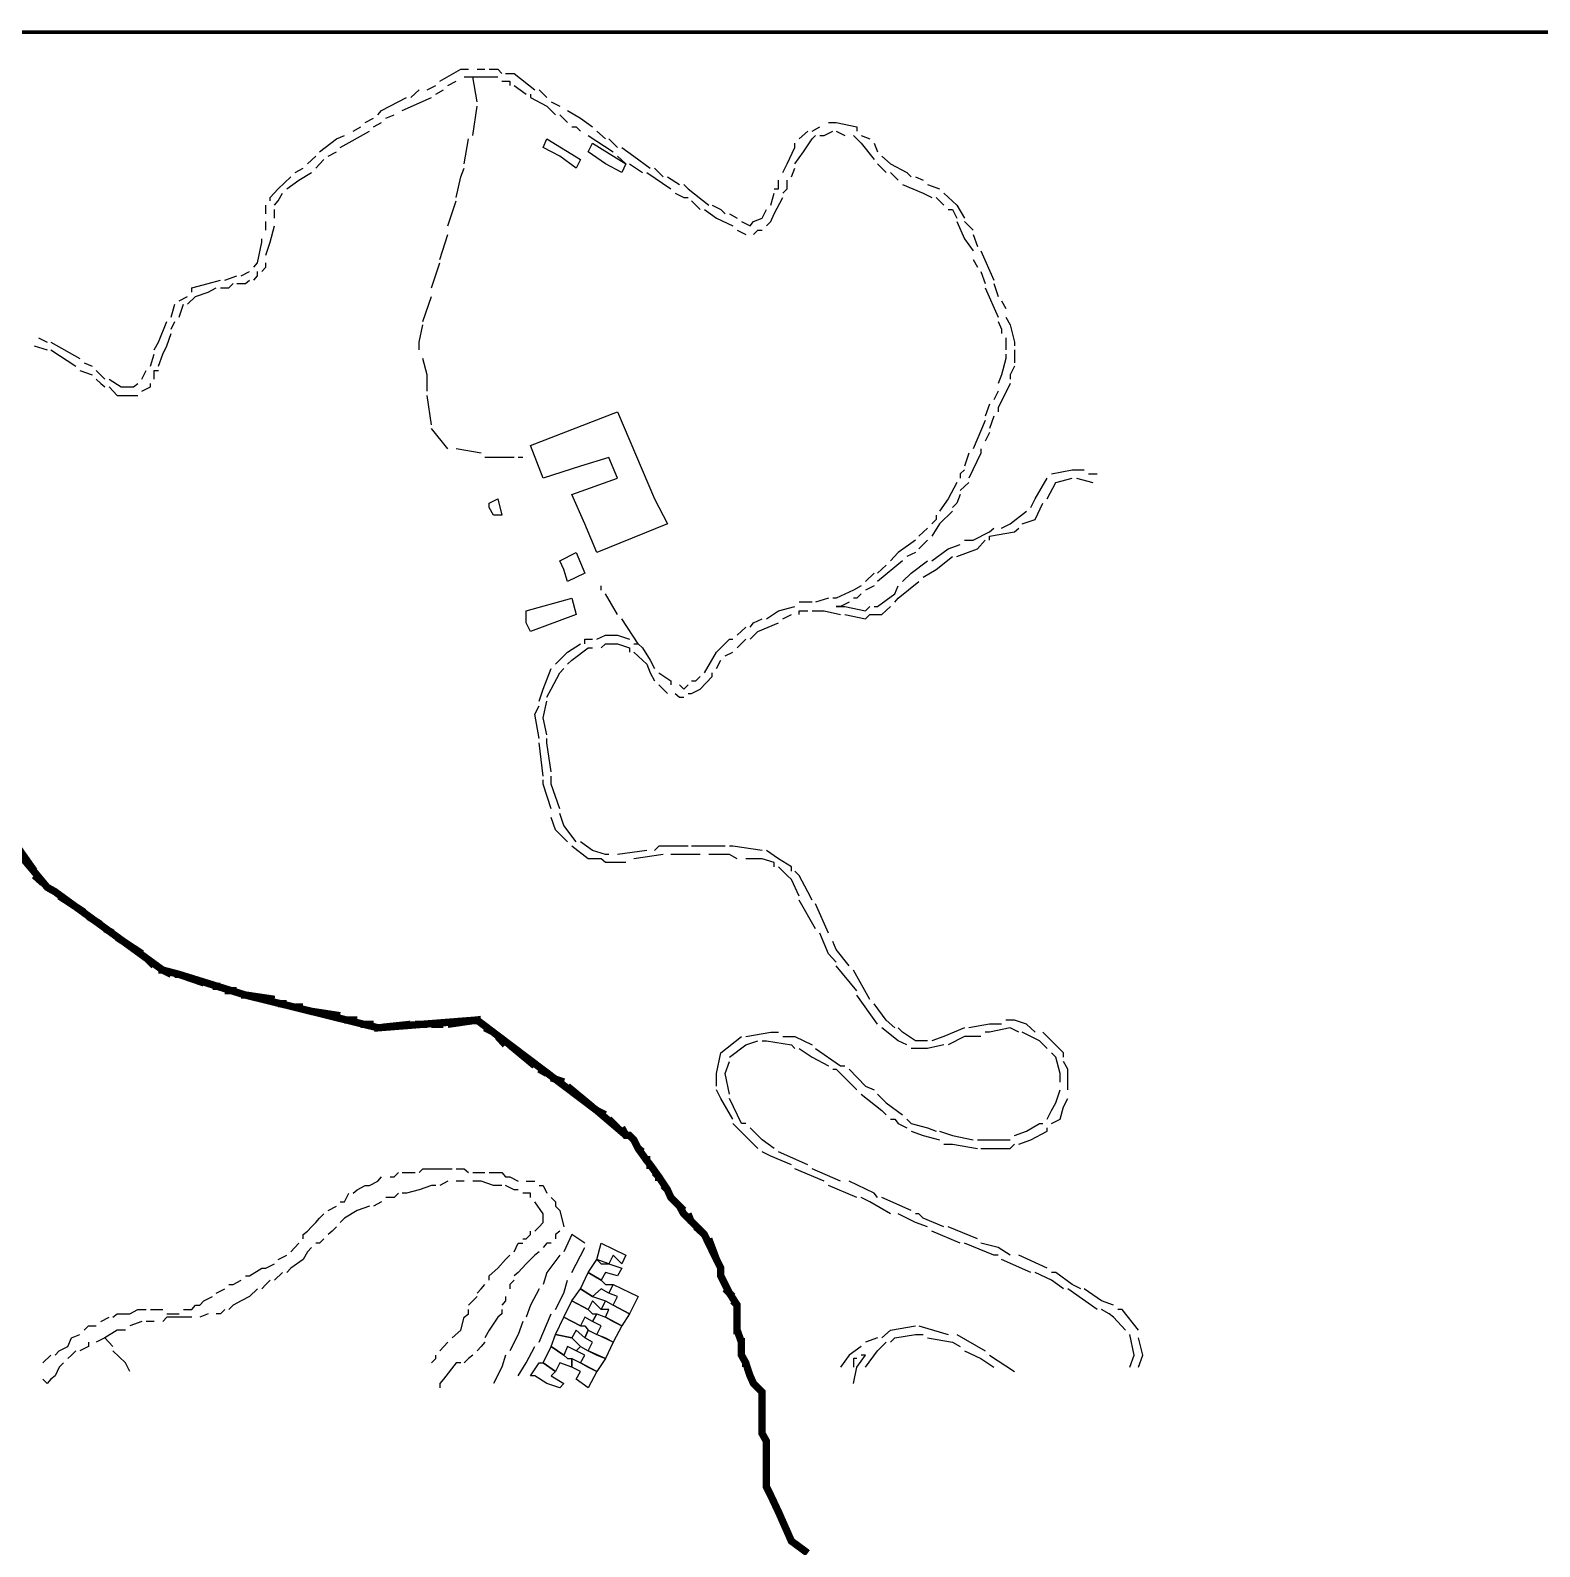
# Model space of a CAD drawing. Header units: millimetres. Extents: x -3588 to 75209, y -3737 to 38254.
# Drawn here: x 11979.8 to 12474.5, y 35250.9 to 35747.9 of the extents above; entities that cross this region are included whole.
import ezdxf

# ---------------------------------------------------------------- set-up
doc = ezdxf.new("R2010")
doc.units = ezdxf.units.MM
doc.layers.add('P', color=253, linetype='Continuous')

msp = doc.modelspace()

# ---------------------------------------------------------------- linework, layer by layer
at = {"layer": 'P'}
for points, const_width in [([(11399.857, 35747.297), (26600.487, 35747.297)], 1.2), ([(11959.346, 35498.039), (11985.32, 35466.992), (11987.865, 35465.567), (12023.153, 35439.881), (12028.514, 35438.473), (12050.247, 35431.704), (12093.714, 35420.965), (12126.185, 35423.51), (12165.426, 35393.871), (12175.012, 35385.693), (12176.149, 35385.693), (12177.557, 35384.269), (12178.965, 35381.452), (12181.798, 35377.499), (12182.918, 35376.091), (12185.751, 35372.138), (12188.568, 35367.897), (12189.704, 35365.368), (12192.52, 35362.536), (12193.929, 35359.991), (12200.698, 35353.221), (12204.651, 35345.043), (12206.076, 35342.211), (12206.076, 35339.666), (12207.484, 35336.85), (12208.892, 35334.033), (12211.437, 35330.08), (12211.437, 35327.247), (12211.437, 35321.886), (12212.845, 35317.933), (12212.845, 35313.708), (12214.253, 35311.164), (12215.662, 35306.923), (12216.798, 35304.394), (12219.615, 35301.561), (12219.615, 35299.017), (12219.615, 35297.608), (12219.615, 35293.383), (12219.615, 35290.839), (12219.615, 35288.006), (12221.023, 35285.478), (12221.023, 35282.645), (12221.023, 35278.692), (12221.023, 35277.284), (12221.023, 35273.059), (12221.023, 35270.514), (12222.447, 35267.682), (12224.976, 35262.32), (12229.217, 35252.734), (12234.578, 35248.781)], 2.417), ([(11959.346, 35498.039), (11985.32, 35466.992), (11987.865, 35465.567), (12023.153, 35439.881), (12028.514, 35438.473), (12050.247, 35431.704), (12093.714, 35420.965), (12126.185, 35423.51), (12165.426, 35393.871), (12175.012, 35385.693), (12176.149, 35385.693), (12177.557, 35384.269), (12178.965, 35381.452), (12181.798, 35377.499), (12182.918, 35376.091), (12185.751, 35372.138), (12188.568, 35367.897), (12189.704, 35365.368), (12192.52, 35362.536), (12193.929, 35359.991), (12200.698, 35353.221), (12204.651, 35345.043), (12206.076, 35342.211), (12206.076, 35339.666), (12207.484, 35336.85), (12208.892, 35334.033), (12211.437, 35330.08), (12211.437, 35327.247), (12211.437, 35321.886), (12212.845, 35317.933), (12212.845, 35313.708), (12214.253, 35311.164), (12215.662, 35306.923), (12216.798, 35304.394), (12219.615, 35301.561), (12219.615, 35299.017), (12219.615, 35297.608), (12219.615, 35293.383), (12219.615, 35290.839), (12219.615, 35288.006), (12221.023, 35285.478), (12221.023, 35282.645), (12221.023, 35278.692), (12221.023, 35277.284), (12221.023, 35273.059), (12221.023, 35270.514), (12222.447, 35267.682), (12224.976, 35262.32), (12229.217, 35252.734), (12234.578, 35248.781)], 1.2), ([(11974.31, 35481.939), (11981.079, 35472.353)], 2.417), ([(11981.079, 35470.929), (11983.912, 35468.4)], 2.417), ([(11985.32, 35466.992), (11987.865, 35465.567)], 2.417), ([(11989.273, 35464.159), (11997.451, 35458.798)], 2.417), ([(11998.876, 35457.39), (12002.828, 35454.845)], 2.417), ([(12004.237, 35453.437), (12006.781, 35452.028)], 2.417), ([(12008.19, 35450.604), (12016.368, 35445.243)], 2.417), ([(12017.776, 35443.834), (12020.32, 35441.29)], 2.417), ([(12021.729, 35439.881), (12023.153, 35439.881), (12025.97, 35438.473)], 2.417), ([(12027.106, 35438.473), (12028.514, 35438.473), (12036.692, 35435.656)], 2.417), ([(12039.525, 35434.52), (12042.054, 35434.52)], 2.417), ([(12043.478, 35433.112), (12047.431, 35433.112)], 2.417), ([(12048.839, 35431.704), (12050.247, 35431.704), (12059.85, 35430.279)], 2.417), ([(12060.97, 35428.871), (12063.803, 35428.871)], 2.417), ([(12066.619, 35427.751), (12069.164, 35427.751)], 2.417), ([(12071.98, 35426.342), (12081.295, 35424.918)], 2.417), ([(12082.703, 35423.51), (12086.944, 35423.51)], 2.417), ([(12088.08, 35422.101), (12092.305, 35422.101)], 2.417), ([(12093.714, 35422.101), (12093.714, 35420.965), (12104.452, 35422.101)], 2.417), ([(12105.86, 35422.101), (12109.813, 35422.101)], 2.417), ([(12111.222, 35422.101), (12115.175, 35422.101)], 2.417), ([(12116.583, 35422.101), (12126.185, 35423.51), (12126.185, 35422.101)], 2.417), ([(12128.73, 35420.965), (12131.546, 35419.557)], 2.417), ([(12132.955, 35418.148), (12135.499, 35415.332)], 2.417), ([(12136.908, 35415.332), (12145.101, 35408.546)], 2.417), ([(12146.51, 35407.426), (12149.054, 35406.018)], 2.417), ([(12150.463, 35404.593), (12154.688, 35403.185)], 2.417), ([(12155.824, 35401.777), (12164.002, 35395.007)], 2.417), ([(12165.426, 35393.871), (12168.243, 35392.462)], 2.417), ([(12169.379, 35391.054), (12172.196, 35388.221)], 2.417), ([(12173.604, 35388.221), (12175.012, 35385.693), (12176.149, 35385.693), (12177.557, 35384.269), (12178.965, 35381.452), (12180.374, 35380.316)], 2.417), ([(12181.798, 35378.907), (12181.798, 35377.499), (12182.918, 35376.091), (12182.918, 35374.682)], 2.417), ([(12184.327, 35373.546), (12185.751, 35372.138), (12185.751, 35370.729)], 2.417), ([(12187.159, 35369.305), (12188.568, 35367.897), (12189.704, 35365.368), (12192.52, 35362.536), (12193.929, 35361.127)], 2.417), ([(12195.337, 35359.991), (12196.473, 35357.174)], 2.417), ([(12197.882, 35355.766), (12200.698, 35353.221)], 2.417), ([(12202.123, 35351.813), (12204.651, 35345.043), (12206.076, 35342.211)], 2.417), ([(12206.076, 35340.802), (12206.076, 35339.666), (12207.484, 35336.85)], 2.417), ([(12207.484, 35335.441), (12208.892, 35334.033), (12210.029, 35332.897)], 2.417), ([(12210.029, 35331.488), (12211.437, 35330.08), (12211.437, 35327.247), (12211.437, 35321.886), (12211.437, 35320.478)], 2.417), ([(12212.845, 35319.341), (12212.845, 35317.933), (12212.845, 35315.117)], 2.417), ([(12212.845, 35313.708), (12214.253, 35311.164), (12214.253, 35309.755)], 2.417)]:
    msp.add_lwpolyline(points, dxfattribs=dict(at, const_width=const_width))
for points in [[(12114.038, 35731.213), (12120.824, 35735.15), (12123.352, 35735.15)], [(12126.185, 35735.15), (12128.73, 35735.15)], [(12130.138, 35735.15), (12132.955, 35735.15), (12134.363, 35733.742)], [(12109.813, 35728.38), (12112.63, 35729.789)], [(12116.583, 35729.789), (12119.399, 35731.213)], [(12121.944, 35732.621), (12124.777, 35732.621)], [(12124.777, 35732.621), (12126.185, 35732.621), (12132.955, 35732.621)], [(12126.185, 35724.427), (12124.777, 35732.621)], [(12134.363, 35731.213), (12136.908, 35731.213), (12136.908, 35729.789)], [(12135.499, 35733.742), (12138.316, 35733.742), (12145.101, 35728.38)], [(12138.316, 35729.789), (12142.269, 35726.972)], [(12093.714, 35720.202), (12094.85, 35721.611), (12103.028, 35725.836)], [(12101.619, 35721.611), (12111.222, 35725.836)], [(12104.452, 35725.836), (12107.269, 35728.38)], [(12112.63, 35726.972), (12115.175, 35728.38)], [(12143.677, 35726.972), (12143.677, 35725.836), (12149.054, 35723.019), (12151.871, 35720.202)], [(12146.51, 35728.38), (12149.054, 35725.836)], [(12096.258, 35719.066), (12099.075, 35720.202)], [(12124.777, 35713.417), (12126.185, 35723.019)], [(12150.463, 35724.427), (12153.279, 35723.019)], [(12153.279, 35720.202), (12155.824, 35717.658)], [(12155.824, 35721.611), (12160.049, 35719.066), (12164.002, 35716.25)], [(12081.295, 35709.464), (12090.897, 35714.825)], [(12085.536, 35714.825), (12088.08, 35716.25)], [(12089.489, 35717.658), (12092.305, 35719.066)], [(12092.305, 35716.25), (12094.85, 35717.658)], [(12157.232, 35716.25), (12158.641, 35716.25), (12160.049, 35714.825)], [(12165.426, 35714.825), (12168.243, 35712.297)], [(12231.762, 35712.297), (12234.578, 35714.825)], [(12235.987, 35714.825), (12238.531, 35716.25)], [(12238.531, 35713.417), (12239.939, 35713.417), (12242.772, 35714.825)], [(12241.348, 35717.658), (12243.892, 35717.658), (12250.678, 35716.25), (12250.678, 35714.825)], [(12243.892, 35714.825), (12246.725, 35713.417)], [(12074.525, 35708.056), (12080.174, 35712.297), (12082.703, 35713.417)], [(12121.944, 35704.103), (12123.352, 35712.297)], [(12153.279, 35706.647), (12147.918, 35709.464), (12149.054, 35712.297), (12160.049, 35705.511), (12158.641, 35702.694), (12153.279, 35706.647)], [(12162.594, 35713.417), (12170.787, 35708.056)], [(12168.243, 35704.103), (12162.594, 35708.056), (12164.002, 35710.888), (12175.012, 35704.103), (12173.604, 35701.286), (12168.243, 35704.103)], [(12169.379, 35712.297), (12172.196, 35709.464)], [(12226.4, 35701.286), (12227.809, 35704.103), (12230.353, 35709.464), (12230.353, 35710.888)], [(12230.353, 35704.103), (12233.17, 35708.056), (12235.987, 35712.297), (12237.123, 35713.417)], [(12249.542, 35713.417), (12252.086, 35710.888), (12256.311, 35705.511)], [(12252.086, 35713.417), (12254.903, 35712.297)], [(12256.311, 35710.888), (12257.448, 35708.056)], [(12070.572, 35704.103), (12073.389, 35706.647)], [(12073.389, 35702.694), (12075.933, 35705.511)], [(12077.342, 35706.647), (12080.174, 35708.056)], [(12172.196, 35706.647), (12175.012, 35704.103)], [(12173.604, 35709.464), (12177.557, 35706.647), (12182.918, 35702.694)], [(12258.856, 35706.647), (12261.672, 35704.103), (12267.05, 35701.286), (12268.458, 35699.878)], [(12058.425, 35691.972), (12058.425, 35693.092), (12060.97, 35695.925), (12065.211, 35699.878)], [(12063.803, 35695.925), (12067.755, 35698.742), (12071.98, 35701.286)], [(12066.619, 35701.286), (12069.164, 35702.694)], [(12119.399, 35693.092), (12120.824, 35699.878), (12121.944, 35702.694)], [(12176.149, 35704.103), (12180.374, 35701.286)], [(12181.798, 35701.286), (12189.704, 35695.925)], [(12184.327, 35702.694), (12187.159, 35699.878)], [(12188.568, 35699.878), (12192.52, 35697.333)], [(12229.217, 35699.878), (12230.353, 35702.694)], [(12257.448, 35704.103), (12260.264, 35701.286)], [(12261.672, 35701.286), (12264.217, 35698.742)], [(12269.866, 35699.878), (12272.411, 35698.742)], [(12193.929, 35697.333), (12195.337, 35695.925), (12202.123, 35690.564)], [(12223.568, 35695.925), (12224.976, 35695.925), (12224.976, 35698.742)], [(12226.4, 35694.501), (12227.809, 35695.925), (12227.809, 35698.742)], [(12265.625, 35697.333), (12272.411, 35694.501), (12275.228, 35693.092)], [(12273.819, 35697.333), (12277.772, 35695.925)], [(12057.017, 35687.731), (12057.017, 35689.139), (12057.017, 35690.564)], [(12059.85, 35690.564), (12060.97, 35691.972), (12062.378, 35694.501)], [(12116.583, 35683.778), (12119.399, 35691.972)], [(12191.112, 35694.501), (12193.929, 35693.092), (12195.337, 35693.092)], [(12196.473, 35691.972), (12199.29, 35689.139)], [(12203.243, 35690.564), (12206.076, 35689.139), (12207.484, 35687.731)], [(12221.023, 35683.778), (12222.447, 35685.186), (12223.568, 35687.731), (12226.4, 35693.092)], [(12222.447, 35690.564), (12223.568, 35694.501)], [(12276.636, 35693.092), (12277.772, 35691.972), (12279.181, 35690.564)], [(12279.181, 35694.501), (12283.422, 35690.564), (12285.95, 35686.323)], [(12057.017, 35682.37), (12057.017, 35685.186)], [(12059.85, 35686.323), (12059.85, 35689.139)], [(12200.698, 35689.139), (12204.651, 35686.323), (12210.029, 35683.778)], [(12208.892, 35687.731), (12211.437, 35686.323)], [(12212.845, 35685.186), (12215.662, 35683.778), (12216.798, 35685.186), (12219.615, 35686.323), (12221.023, 35689.139)], [(12280.589, 35689.139), (12281.997, 35689.139), (12283.422, 35686.323)], [(12283.422, 35685.186), (12285.95, 35679.553), (12288.783, 35675.6)], [(12285.95, 35685.186), (12288.783, 35682.37)], [(12057.017, 35674.176), (12058.425, 35678.417), (12059.85, 35683.778)], [(12114.038, 35672.767), (12116.583, 35680.961)], [(12211.437, 35682.37), (12214.253, 35680.961)], [(12216.798, 35680.961), (12218.206, 35682.37), (12219.615, 35682.37)], [(12288.783, 35680.961), (12290.191, 35677.008)], [(12053.064, 35670.239), (12054.2, 35671.647), (12055.609, 35678.417), (12055.609, 35679.553)], [(12291.327, 35675.6), (12295.552, 35665.998)], [(12055.609, 35668.815), (12057.017, 35670.239), (12057.017, 35671.647)], [(12111.222, 35663.453), (12114.038, 35671.647)], [(12288.783, 35672.767), (12290.191, 35670.239)], [(12032.739, 35662.045), (12032.739, 35663.453), (12038.101, 35664.862), (12042.054, 35665.998)], [(12043.478, 35665.998), (12047.431, 35667.406)], [(12047.431, 35664.862), (12050.247, 35664.862), (12051.656, 35665.998)], [(12048.839, 35667.406), (12051.656, 35668.815)], [(12053.064, 35665.998), (12054.2, 35667.406), (12054.2, 35668.815)], [(12291.327, 35668.815), (12292.736, 35664.862)], [(12028.514, 35659.228), (12031.331, 35660.637)], [(12031.331, 35658.092), (12033.876, 35660.637), (12038.101, 35662.045), (12040.645, 35663.453)], [(12042.054, 35663.453), (12044.886, 35663.453), (12046.295, 35664.862)], [(12108.405, 35652.443), (12111.222, 35660.637)], [(12292.736, 35663.453), (12296.961, 35653.851)], [(12295.552, 35664.862), (12296.961, 35660.637)], [(12025.97, 35653.851), (12027.106, 35658.092)], [(12028.514, 35653.851), (12029.923, 35658.092)], [(12298.097, 35659.228), (12299.505, 35656.684)], [(12020.32, 35643.129), (12021.729, 35645.673), (12024.561, 35652.443)], [(12025.97, 35649.914), (12027.106, 35652.443)], [(12107.269, 35643.129), (12107.269, 35645.673), (12108.405, 35651.323)], [(12296.961, 35652.443), (12298.097, 35649.914), (12298.097, 35648.49)], [(12299.505, 35653.851), (12300.914, 35651.323), (12302.322, 35645.673), (12302.322, 35644.537)], [(11982.504, 35647.082), (11985.32, 35645.673)], [(11986.457, 35645.673), (11996.043, 35640.312)], [(12021.729, 35637.767), (12023.153, 35641.72), (12024.561, 35644.537), (12025.97, 35648.49)], [(12299.505, 35647.082), (12299.505, 35644.537), (12299.505, 35643.129)], [(11981.079, 35644.537), (11985.32, 35643.129)], [(11986.457, 35643.129), (11994.635, 35637.767)], [(12019.2, 35637.767), (12020.32, 35641.72)], [(12109.813, 35634.951), (12108.405, 35640.312)], [(12299.505, 35641.72), (12299.505, 35640.312), (12298.097, 35634.951), (12296.961, 35632.118)], [(12302.322, 35643.129), (12302.322, 35640.312), (12302.322, 35638.904)], [(11996.043, 35636.359), (11999.996, 35634.951)], [(11997.451, 35638.904), (11999.996, 35637.767)], [(12001.404, 35636.359), (12004.237, 35633.526)], [(12016.368, 35633.526), (12017.776, 35636.359)], [(12020.32, 35633.526), (12020.32, 35636.359), (12021.729, 35636.359)], [(12302.322, 35637.767), (12300.914, 35634.951), (12300.914, 35633.526)], [(12001.404, 35633.526), (12002.828, 35632.118), (12004.237, 35630.998)], [(12005.645, 35633.526), (12009.598, 35630.998), (12013.551, 35630.998), (12014.959, 35632.118)], [(12005.645, 35630.998), (12008.19, 35628.165), (12014.959, 35628.165)], [(12016.368, 35629.589), (12019.2, 35630.998), (12019.2, 35632.118)], [(12109.813, 35629.589), (12109.813, 35634.951)], [(12300.914, 35632.118), (12296.961, 35624.212), (12296.961, 35622.804)], [(12111.222, 35618.579), (12109.813, 35628.165)], [(12294.144, 35625.348), (12292.736, 35621.396)], [(12296.961, 35629.589), (12295.552, 35626.757)], [(12161.473, 35586.107), (12157.232, 35595.71), (12172.196, 35601.071), (12169.379, 35607.84), (12160.049, 35605.024), (12147.918, 35601.071), (12143.677, 35611.793), (12172.196, 35622.804), (12184.327, 35594.301), (12188.568, 35586.107), (12165.426, 35576.793), (12161.473, 35586.107)], [(12295.552, 35621.396), (12294.144, 35617.443)], [(12116.583, 35610.673), (12111.222, 35617.443)], [(12292.736, 35619.987), (12288.783, 35610.673)], [(12294.144, 35616.034), (12292.736, 35613.202)], [(12127.593, 35609.265), (12119.399, 35610.673)], [(12291.327, 35610.673), (12291.327, 35609.265), (12287.374, 35601.071)], [(12138.316, 35607.84), (12130.138, 35607.84), (12128.73, 35607.84)], [(12141.149, 35607.84), (12139.724, 35607.84)], [(12287.374, 35609.265), (12285.95, 35605.024)], [(12285.95, 35603.888), (12284.542, 35602.479), (12284.542, 35601.071)], [(12307.699, 35591.469), (12309.107, 35594.301), (12313.06, 35601.071)], [(12313.06, 35594.301), (12315.877, 35599.663), (12321.238, 35601.071)], [(12314.469, 35602.479), (12321.238, 35603.888), (12325.191, 35603.888)], [(12322.647, 35601.071), (12328.024, 35599.663)], [(12326.6, 35602.479), (12329.432, 35602.479)], [(12283.422, 35599.663), (12280.589, 35594.301), (12277.772, 35590.348)], [(12284.542, 35595.71), (12283.422, 35592.877), (12281.997, 35591.469)], [(12287.374, 35599.663), (12284.542, 35597.118)], [(12130.138, 35591.469), (12130.138, 35592.877), (12132.955, 35594.301), (12134.363, 35588.94), (12131.546, 35588.94), (12130.138, 35591.469)], [(12304.867, 35586.107), (12309.107, 35587.516), (12311.652, 35592.877)], [(12281.997, 35590.348), (12277.772, 35586.107), (12275.228, 35582.154)], [(12276.636, 35588.94), (12276.636, 35587.516), (12275.228, 35586.107)], [(12298.097, 35584.699), (12300.914, 35586.107), (12306.275, 35590.348)], [(12269.866, 35580.746), (12264.217, 35576.793), (12261.672, 35573.977)], [(12273.819, 35584.699), (12271.003, 35582.154)], [(12273.819, 35580.746), (12271.003, 35577.929)], [(12283.422, 35575.385), (12290.191, 35577.929), (12292.736, 35580.746)], [(12285.95, 35580.746), (12288.783, 35580.746), (12294.144, 35583.563), (12295.552, 35584.699)], [(12294.144, 35580.746), (12294.144, 35582.154), (12302.322, 35583.563), (12303.746, 35584.699)], [(12154.688, 35571.144), (12153.279, 35573.977), (12158.641, 35576.793), (12161.473, 35570.024), (12155.824, 35567.191), (12154.688, 35571.144)], [(12269.866, 35576.793), (12267.05, 35575.385)], [(12275.228, 35573.977), (12280.589, 35577.929), (12284.542, 35579.338)], [(12265.625, 35573.977), (12257.448, 35567.191)], [(12260.264, 35572.552), (12257.448, 35570.024)], [(12265.625, 35567.191), (12268.458, 35570.024), (12273.819, 35573.977)], [(12272.411, 35568.615), (12276.636, 35571.144), (12281.997, 35575.385)], [(12166.834, 35564.374), (12166.834, 35565.783)], [(12252.086, 35565.783), (12249.542, 35564.374), (12243.892, 35561.83), (12242.772, 35561.83)], [(12256.311, 35570.024), (12253.495, 35567.191)], [(12256.311, 35565.783), (12253.495, 35564.374)], [(12256.311, 35559.013), (12257.448, 35559.013), (12263.097, 35563.238), (12264.217, 35565.783)], [(12263.097, 35560.421), (12264.217, 35561.83), (12271.003, 35567.191)], [(12142.269, 35553.652), (12142.269, 35557.605), (12157.232, 35561.83), (12158.641, 35556.469), (12143.677, 35550.819), (12142.269, 35553.652)], [(12172.196, 35556.469), (12168.243, 35563.238)], [(12241.348, 35561.83), (12237.123, 35560.421)], [(12252.086, 35563.238), (12250.678, 35561.83), (12249.542, 35561.83)], [(12221.023, 35555.06), (12224.976, 35557.605), (12230.353, 35559.013)], [(12226.4, 35555.06), (12229.217, 35556.469)], [(12235.987, 35560.421), (12231.762, 35560.421)], [(12231.762, 35556.469), (12231.762, 35557.605), (12234.578, 35557.605)], [(12235.987, 35557.605), (12239.939, 35557.605)], [(12239.939, 35557.605), (12245.301, 35556.469)], [(12248.133, 35560.421), (12245.301, 35559.013), (12243.892, 35559.013)], [(12243.892, 35559.013), (12246.725, 35559.013), (12253.495, 35557.605), (12254.903, 35559.013)], [(12246.725, 35556.469), (12253.495, 35555.06), (12254.903, 35556.469)], [(12254.903, 35556.469), (12258.856, 35556.469), (12261.672, 35559.013)], [(12178.965, 35546.866), (12173.604, 35555.06)], [(12211.437, 35549.699), (12214.253, 35552.228)], [(12215.662, 35552.228), (12216.798, 35553.652), (12219.615, 35555.06)], [(12215.662, 35548.291), (12218.206, 35550.819), (12224.976, 35553.652)], [(12151.871, 35540.097), (12155.824, 35544.05), (12160.049, 35546.866)], [(12161.473, 35548.291), (12164.002, 35548.291)], [(12161.473, 35546.866), (12161.473, 35548.291)], [(12165.426, 35548.291), (12168.243, 35549.699), (12172.196, 35549.699), (12176.149, 35548.291)], [(12166.834, 35545.458), (12168.243, 35546.866), (12172.196, 35546.866), (12176.149, 35545.458), (12176.149, 35544.05)], [(12177.557, 35546.866), (12178.965, 35546.866)], [(12178.965, 35546.866), (12180.374, 35545.458), (12182.918, 35541.505), (12184.327, 35538.688)], [(12204.651, 35544.05), (12208.892, 35548.291), (12210.029, 35548.291)], [(12211.437, 35545.458), (12214.253, 35548.291)], [(12155.824, 35540.097), (12157.232, 35541.505), (12162.594, 35545.458), (12164.002, 35545.458)], [(12177.557, 35544.05), (12181.798, 35540.097), (12182.918, 35537.28)], [(12200.698, 35537.28), (12204.651, 35544.05)], [(12204.651, 35538.688), (12206.076, 35541.505)], [(12207.484, 35542.913), (12210.029, 35544.05)], [(12146.51, 35527.966), (12147.918, 35531.903), (12150.463, 35538.688)], [(12149.054, 35529.374), (12150.463, 35531.903), (12153.279, 35537.28), (12154.688, 35538.688)], [(12182.918, 35537.28), (12184.327, 35534.735)], [(12185.751, 35537.28), (12189.704, 35534.735), (12189.704, 35533.327)], [(12195.337, 35530.494), (12196.473, 35530.494), (12199.29, 35531.903), (12203.243, 35536.144), (12203.243, 35537.28)], [(12196.473, 35534.735), (12197.882, 35534.735), (12199.29, 35536.144)], [(12185.751, 35533.327), (12187.159, 35531.903), (12188.568, 35530.494)], [(12192.52, 35533.327), (12193.929, 35531.903), (12195.337, 35533.327)], [(12146.51, 35515.819), (12145.101, 35523.725), (12146.51, 35526.542)], [(12149.054, 35516.955), (12147.918, 35522.589), (12149.054, 35527.966)], [(12191.112, 35530.494), (12192.52, 35529.374), (12193.929, 35529.374)], [(12147.918, 35503.4), (12146.51, 35514.411)], [(12150.463, 35504.809), (12149.054, 35514.411), (12149.054, 35515.819)], [(12150.463, 35492.678), (12147.918, 35500.856), (12147.918, 35502.264)], [(12153.279, 35492.678), (12150.463, 35500.856), (12150.463, 35503.4)], [(12158.641, 35481.939), (12154.688, 35487.316), (12153.279, 35491.253)], [(12155.824, 35481.939), (12151.871, 35485.892), (12150.463, 35489.845)], [(12169.379, 35477.714), (12168.243, 35477.714), (12164.002, 35479.123), (12160.049, 35481.939)], [(12166.834, 35476.306), (12162.594, 35476.306), (12157.232, 35480.531)], [(12175.012, 35475.17), (12172.196, 35475.17), (12168.243, 35475.17), (12166.834, 35476.306)], [(12181.798, 35479.123), (12172.196, 35477.714)], [(12187.159, 35477.714), (12177.557, 35476.306)], [(12195.337, 35480.531), (12185.751, 35480.531), (12184.327, 35479.123)], [(12199.29, 35477.714), (12196.473, 35477.714), (12189.704, 35477.714)], [(12207.484, 35480.531), (12196.473, 35480.531)], [(12211.437, 35476.306), (12208.892, 35477.714), (12202.123, 35477.714)], [(12219.615, 35479.123), (12210.029, 35480.531), (12208.892, 35480.531)], [(12223.568, 35473.761), (12223.568, 35475.17), (12219.615, 35476.306), (12214.253, 35476.306)], [(12229.217, 35472.353), (12229.217, 35473.761), (12224.976, 35476.306), (12221.023, 35479.123)], [(12231.762, 35464.159), (12229.217, 35469.52), (12227.809, 35470.929), (12224.976, 35473.761)], [(12235.987, 35462.751), (12234.578, 35465.567), (12231.762, 35470.929), (12230.353, 35472.353)], [(12237.123, 35453.437), (12231.762, 35462.751)], [(12241.348, 35452.028), (12237.123, 35461.614)], [(12243.892, 35442.426), (12241.348, 35445.243), (12238.531, 35452.028)], [(12248.133, 35441.29), (12243.892, 35446.667), (12242.772, 35449.196)], [(12250.678, 35433.112), (12243.892, 35441.29)], [(12254.903, 35430.279), (12249.542, 35439.881)], [(12257.448, 35422.101), (12250.678, 35431.704)], [(12263.097, 35420.965), (12260.264, 35423.51), (12256.311, 35428.871)], [(12298.097, 35422.101), (12294.144, 35422.101), (12287.374, 35420.965)], [(12309.107, 35419.557), (12306.275, 35422.101), (12302.322, 35423.51), (12299.505, 35423.51)], [(12206.076, 35412.787), (12212.845, 35418.148)], [(12208.892, 35411.379), (12214.253, 35415.332), (12218.206, 35416.74)], [(12214.253, 35418.148), (12222.447, 35419.557), (12224.976, 35419.557)], [(12219.615, 35416.74), (12221.023, 35416.74), (12229.217, 35415.332), (12230.353, 35414.195)], [(12226.4, 35418.148), (12230.353, 35418.148), (12235.987, 35415.332)], [(12267.05, 35415.332), (12264.217, 35416.74), (12258.856, 35420.965)], [(12273.819, 35416.74), (12269.866, 35416.74), (12265.625, 35419.557), (12264.217, 35420.965)], [(12285.95, 35420.965), (12279.181, 35418.148), (12275.228, 35416.74)], [(12291.327, 35418.148), (12285.95, 35418.148), (12280.589, 35415.332)], [(12303.746, 35419.557), (12300.914, 35420.965), (12294.144, 35419.557), (12292.736, 35419.557)], [(12313.06, 35414.195), (12310.516, 35416.74), (12304.867, 35419.557)], [(12318.422, 35411.379), (12318.422, 35412.787), (12313.06, 35418.148), (12311.652, 35419.557)], [(12204.651, 35401.777), (12204.651, 35406.018), (12206.076, 35412.787)], [(12231.762, 35414.195), (12235.987, 35411.379), (12241.348, 35408.546)], [(12237.123, 35414.195), (12245.301, 35408.546), (12246.725, 35408.546)], [(12279.181, 35415.332), (12273.819, 35414.195), (12269.866, 35414.195), (12268.458, 35414.195)], [(12317.285, 35403.185), (12317.285, 35406.018), (12315.877, 35411.379), (12314.469, 35412.787)], [(12208.892, 35399.232), (12207.484, 35406.018), (12208.892, 35409.955)], [(12242.772, 35407.426), (12243.892, 35407.426), (12250.678, 35400.64)], [(12248.133, 35407.426), (12253.495, 35401.777), (12256.311, 35400.64)], [(12319.83, 35400.64), (12319.83, 35407.426), (12318.422, 35409.955)], [(12210.029, 35391.054), (12206.076, 35397.824), (12204.651, 35400.64)], [(12214.253, 35389.63), (12212.845, 35389.63), (12208.892, 35397.824)], [(12252.086, 35399.232), (12258.856, 35393.871), (12260.264, 35392.462)], [(12257.448, 35399.232), (12260.264, 35396.415), (12265.625, 35392.462)], [(12313.06, 35391.054), (12314.469, 35393.871), (12315.877, 35396.415), (12317.285, 35400.64)], [(12314.469, 35389.63), (12317.285, 35391.054), (12318.422, 35395.007), (12319.83, 35397.824)], [(12218.206, 35381.452), (12211.437, 35388.221), (12210.029, 35389.63)], [(12223.568, 35381.452), (12219.615, 35384.269), (12215.662, 35388.221)], [(12261.672, 35391.054), (12263.097, 35391.054)], [(12263.097, 35391.054), (12264.217, 35389.63)], [(12264.217, 35389.63), (12267.05, 35388.221)], [(12267.05, 35391.054), (12268.458, 35389.63), (12273.819, 35388.221), (12276.636, 35387.101)], [(12268.458, 35387.101), (12272.411, 35385.693), (12277.772, 35384.269)], [(12277.772, 35387.101), (12281.997, 35385.693), (12288.783, 35384.269)], [(12302.322, 35385.693), (12306.275, 35387.101), (12310.516, 35389.63), (12311.652, 35389.63)], [(12303.746, 35382.86), (12307.699, 35384.269), (12313.06, 35387.101), (12313.06, 35388.221)], [(12279.181, 35382.86), (12281.997, 35382.86), (12290.191, 35381.452)], [(12290.191, 35384.269), (12291.327, 35384.269), (12300.914, 35384.269)], [(12291.327, 35381.452), (12300.914, 35381.452), (12302.322, 35382.86)], [(12229.217, 35376.091), (12222.447, 35378.907), (12219.615, 35380.316)], [(12234.578, 35376.091), (12224.976, 35380.316)], [(12085.536, 35366.776), (12086.944, 35367.897), (12089.489, 35369.305), (12090.897, 35369.305), (12093.714, 35370.729), (12094.85, 35372.138)], [(12097.666, 35372.138), (12099.075, 35372.138), (12100.499, 35373.546)], [(12101.619, 35373.546), (12105.86, 35373.546)], [(12107.269, 35373.546), (12108.405, 35374.682), (12111.222, 35374.682), (12114.038, 35374.682), (12115.175, 35374.682), (12117.991, 35374.682)], [(12119.399, 35374.682), (12120.824, 35374.682), (12121.944, 35374.682), (12123.352, 35373.546)], [(12124.777, 35373.546), (12127.593, 35373.546), (12128.73, 35373.546)], [(12130.138, 35373.546), (12132.955, 35373.546), (12134.363, 35373.546), (12135.499, 35372.138), (12136.908, 35372.138), (12139.724, 35370.729)], [(12239.939, 35370.729), (12230.353, 35374.682)], [(12245.301, 35370.729), (12235.987, 35374.682)], [(12081.295, 35363.944), (12082.703, 35363.944), (12084.127, 35366.776)], [(12100.499, 35366.776), (12099.075, 35365.368), (12096.258, 35365.368)], [(12112.63, 35369.305), (12111.222, 35369.305), (12107.269, 35367.897), (12103.028, 35366.776), (12101.619, 35366.776)], [(12116.583, 35370.729), (12114.038, 35369.305)], [(12121.944, 35370.729), (12119.399, 35370.729)], [(12134.363, 35369.305), (12132.955, 35369.305), (12131.546, 35369.305), (12127.593, 35370.729), (12124.777, 35370.729)], [(12139.724, 35367.897), (12138.316, 35367.897), (12135.499, 35369.305)], [(12143.677, 35365.368), (12143.677, 35366.776), (12142.269, 35366.776), (12141.149, 35366.776)], [(12142.269, 35370.729), (12145.101, 35370.729)], [(12146.51, 35369.305), (12147.918, 35369.305), (12149.054, 35366.776)], [(12250.678, 35365.368), (12241.348, 35369.305)], [(12257.448, 35365.368), (12256.311, 35366.776), (12248.133, 35370.729)], [(12077.342, 35361.127), (12080.174, 35362.536)], [(12090.897, 35362.536), (12086.944, 35361.127), (12082.703, 35358.583), (12081.295, 35357.174)], [(12094.85, 35363.944), (12092.305, 35362.536)], [(12145.101, 35354.358), (12146.51, 35355.766), (12147.918, 35357.174), (12147.918, 35359.991), (12145.101, 35363.944)], [(12150.463, 35365.368), (12151.871, 35363.944), (12151.871, 35362.536), (12153.279, 35361.127), (12154.688, 35355.766)], [(12261.672, 35359.991), (12254.903, 35363.944), (12252.086, 35365.368)], [(12268.458, 35361.127), (12258.856, 35365.368)], [(12069.164, 35351.813), (12069.164, 35353.221), (12070.572, 35354.358), (12071.98, 35355.766), (12073.389, 35357.174), (12074.525, 35358.583), (12075.933, 35359.991)], [(12273.819, 35355.766), (12269.866, 35357.174), (12264.217, 35359.991)], [(12272.411, 35358.583), (12271.003, 35359.991), (12269.866, 35359.991)], [(12279.181, 35355.766), (12272.411, 35358.583)], [(12080.174, 35355.766), (12078.75, 35354.358), (12077.342, 35353.221)], [(12141.149, 35351.813), (12142.269, 35351.813), (12143.677, 35353.221), (12143.677, 35354.358)], [(12153.279, 35354.358), (12151.871, 35353.221), (12151.871, 35351.813)], [(12161.473, 35350.405), (12157.232, 35353.221), (12154.688, 35347.572)], [(12284.542, 35350.405), (12275.228, 35354.358)], [(12290.191, 35351.813), (12280.589, 35355.766)], [(12071.98, 35348.98), (12070.572, 35347.572), (12069.164, 35345.043), (12065.211, 35342.211), (12063.803, 35340.802)], [(12065.211, 35347.572), (12067.755, 35350.405)], [(12075.933, 35351.813), (12074.525, 35350.405), (12073.389, 35350.405)], [(12138.316, 35347.572), (12139.724, 35350.405), (12141.149, 35350.405)], [(12146.51, 35347.572), (12145.101, 35346.452), (12143.677, 35345.043), (12142.269, 35343.619), (12139.724, 35340.802), (12138.316, 35339.666)], [(12150.463, 35350.405), (12149.054, 35350.405), (12147.918, 35348.98)], [(12157.232, 35340.802), (12161.473, 35348.98)], [(12172.196, 35345.043), (12170.787, 35346.452), (12169.379, 35343.619), (12165.426, 35345.043), (12166.834, 35350.405), (12175.012, 35346.452), (12173.604, 35343.619), (12172.196, 35345.043)], [(12296.961, 35346.452), (12295.552, 35346.452), (12285.95, 35350.405)], [(12300.914, 35346.452), (12296.961, 35348.98), (12291.327, 35350.405)], [(12050.247, 35339.666), (12051.656, 35339.666), (12055.609, 35342.211), (12057.017, 35342.211), (12059.85, 35343.619)], [(12060.97, 35345.043), (12063.803, 35346.452)], [(12130.138, 35338.258), (12130.138, 35339.666), (12132.955, 35342.211), (12135.499, 35345.043), (12136.908, 35346.452)], [(12153.279, 35346.452), (12149.054, 35340.802), (12147.918, 35336.85)], [(12166.834, 35343.619), (12169.379, 35343.619), (12173.604, 35342.211), (12172.196, 35339.666), (12168.243, 35340.802), (12166.834, 35338.258), (12162.594, 35340.802), (12165.426, 35345.043), (12166.834, 35343.619)], [(12307.699, 35340.802), (12298.097, 35345.043)], [(12313.06, 35342.211), (12303.746, 35346.452)], [(12044.886, 35336.85), (12046.295, 35336.85), (12048.839, 35338.258)], [(12058.425, 35338.258), (12057.017, 35336.85), (12055.609, 35335.441)], [(12062.378, 35340.802), (12059.85, 35338.258)], [(12138.316, 35338.258), (12136.908, 35336.85), (12136.908, 35335.441)], [(12151.871, 35328.656), (12154.688, 35334.033), (12155.824, 35338.258)], [(12168.243, 35336.85), (12170.787, 35336.85), (12169.379, 35334.033), (12166.834, 35335.441), (12164.002, 35332.897), (12160.049, 35335.441), (12162.594, 35340.802), (12166.834, 35338.258), (12168.243, 35336.85)], [(12318.422, 35335.441), (12314.469, 35338.258), (12309.107, 35340.802)], [(12324.071, 35335.441), (12321.238, 35336.85), (12315.877, 35340.802), (12314.469, 35340.802)], [(12029.923, 35328.656), (12032.739, 35328.656), (12033.876, 35330.08), (12035.284, 35330.08), (12036.692, 35331.488), (12039.525, 35332.897)], [(12040.645, 35334.033), (12043.478, 35335.441)], [(12054.2, 35335.441), (12051.656, 35332.897), (12048.839, 35331.488), (12046.295, 35330.08), (12044.886, 35328.656)], [(12123.352, 35330.08), (12124.777, 35331.488), (12126.185, 35332.897)], [(12126.185, 35334.033), (12127.593, 35335.441), (12128.73, 35336.85)], [(12135.499, 35332.897), (12135.499, 35331.488), (12134.363, 35330.08)], [(12146.51, 35335.441), (12143.677, 35330.08), (12142.269, 35326.127)], [(12164.002, 35332.897), (12168.243, 35331.488), (12166.834, 35328.656), (12164.002, 35331.488), (12162.594, 35328.656), (12157.232, 35331.488), (12160.049, 35335.441), (12164.002, 35332.897)], [(12177.557, 35330.08), (12176.149, 35327.247), (12170.787, 35330.08), (12172.196, 35332.897), (12169.379, 35334.033), (12170.787, 35336.85), (12178.965, 35332.897), (12177.557, 35330.08)], [(12329.432, 35328.656), (12319.83, 35335.441)], [(12334.793, 35330.08), (12330.841, 35331.488), (12325.191, 35335.441)], [(12006.781, 35326.127), (12008.19, 35327.247), (12011.006, 35327.247), (12012.415, 35327.247), (12014.959, 35328.656), (12017.776, 35328.656)], [(12019.2, 35328.656), (12020.32, 35328.656), (12021.729, 35328.656), (12023.153, 35328.656)], [(12024.561, 35327.247), (12025.97, 35327.247), (12027.106, 35327.247), (12028.514, 35327.247)], [(12038.101, 35327.247), (12035.284, 35326.127)], [(12043.478, 35328.656), (12042.054, 35327.247), (12040.645, 35327.247)], [(12117.991, 35319.341), (12120.824, 35321.886), (12121.944, 35326.127), (12123.352, 35327.247), (12123.352, 35328.656)], [(12134.363, 35328.656), (12134.363, 35327.247), (12132.955, 35326.127), (12130.138, 35321.886), (12128.73, 35319.341)], [(12146.51, 35317.933), (12150.463, 35327.247)], [(12164.002, 35327.247), (12165.426, 35327.247), (12164.002, 35324.719), (12161.473, 35326.127), (12160.049, 35323.294), (12154.688, 35326.127), (12157.232, 35331.488), (12162.594, 35328.656), (12164.002, 35327.247)], [(12170.787, 35324.719), (12173.604, 35323.294), (12170.787, 35317.933), (12165.426, 35320.478), (12166.834, 35323.294), (12164.002, 35324.719), (12165.426, 35327.247), (12168.243, 35326.127), (12170.787, 35324.719)], [(12170.787, 35330.08), (12176.149, 35327.247), (12173.604, 35323.294), (12168.243, 35326.127), (12169.379, 35328.656), (12166.834, 35328.656), (12168.243, 35331.488), (12170.787, 35330.08)], [(12338.746, 35321.886), (12334.793, 35326.127), (12333.385, 35327.247), (12330.841, 35328.656)], [(12342.971, 35321.886), (12337.61, 35328.656), (12336.202, 35328.656)], [(11997.451, 35321.886), (11998.876, 35323.294), (12001.404, 35323.294)], [(12002.828, 35324.719), (12005.645, 35326.127)], [(12016.368, 35324.719), (12012.415, 35323.294)], [(12020.32, 35324.719), (12019.2, 35324.719), (12017.776, 35324.719)], [(12032.739, 35326.127), (12031.331, 35326.127), (12027.106, 35326.127), (12024.561, 35326.127), (12023.153, 35324.719)], [(12141.149, 35324.719), (12139.724, 35320.478), (12136.908, 35315.117)], [(12161.473, 35323.294), (12162.594, 35321.886), (12161.473, 35319.341), (12158.641, 35321.886), (12157.232, 35319.341), (12151.871, 35320.478), (12154.688, 35326.127), (12160.049, 35323.294), (12161.473, 35323.294)], [(12258.856, 35319.341), (12261.672, 35321.886), (12269.866, 35323.294)], [(12271.003, 35323.294), (12280.589, 35320.478)], [(11987.865, 35313.708), (11989.273, 35315.117), (11992.09, 35316.525), (11993.226, 35319.341), (11996.043, 35320.478)], [(11998.876, 35317.933), (11998.876, 35316.525), (11996.043, 35315.117)], [(12004.237, 35319.341), (12001.404, 35317.933)], [(12011.006, 35321.886), (12008.19, 35321.886), (12004.237, 35319.341)], [(12006.781, 35316.525), (12004.237, 35319.341)], [(12114.038, 35315.117), (12116.583, 35317.933)], [(12128.73, 35317.933), (12127.593, 35316.525), (12126.185, 35315.117)], [(12158.641, 35317.933), (12160.049, 35316.525), (12158.641, 35315.117), (12155.824, 35316.525), (12154.688, 35313.708), (12150.463, 35316.525), (12151.871, 35320.478), (12157.232, 35319.341), (12158.641, 35317.933)], [(12168.243, 35319.341), (12170.787, 35317.933), (12168.243, 35312.572), (12162.594, 35315.117), (12164.002, 35317.933), (12161.473, 35319.341), (12162.594, 35321.886), (12165.426, 35320.478), (12168.243, 35319.341)], [(12257.448, 35319.341), (12253.495, 35317.933)], [(12253.495, 35309.755), (12257.448, 35315.117), (12260.264, 35317.933)], [(12261.672, 35317.933), (12263.097, 35319.341), (12269.866, 35320.478), (12272.411, 35320.478)], [(12273.819, 35319.341), (12281.997, 35317.933), (12284.542, 35316.525)], [(12283.422, 35320.478), (12292.736, 35315.117)], [(12340.155, 35309.755), (12341.563, 35313.708), (12340.155, 35320.478)], [(12342.971, 35309.755), (12344.396, 35313.708), (12342.971, 35319.341)], [(11983.912, 35311.164), (11986.457, 35313.708)], [(11994.635, 35315.117), (11993.226, 35313.708), (11992.09, 35312.572)], [(12012.415, 35308.331), (12011.006, 35311.164), (12006.781, 35315.117)], [(12111.222, 35311.164), (12112.63, 35312.572), (12112.63, 35313.708)], [(12124.777, 35313.708), (12123.352, 35312.572), (12121.944, 35311.164)], [(12135.499, 35313.708), (12134.363, 35309.755), (12131.546, 35304.394)], [(12139.724, 35306.923), (12142.269, 35311.164), (12145.101, 35316.525)], [(12155.824, 35312.572), (12157.232, 35312.572), (12157.232, 35309.755), (12153.279, 35311.164), (12151.871, 35308.331), (12147.918, 35311.164), (12150.463, 35316.525), (12154.688, 35313.708), (12155.824, 35312.572)], [(12162.594, 35309.755), (12165.426, 35308.331), (12162.594, 35302.97), (12158.641, 35305.802), (12160.049, 35308.331), (12157.232, 35309.755), (12157.232, 35312.572), (12160.049, 35311.164), (12162.594, 35309.755)], [(12165.426, 35313.708), (12168.243, 35312.572), (12165.426, 35308.331), (12160.049, 35311.164), (12161.473, 35313.708), (12158.641, 35315.117), (12160.049, 35316.525), (12162.594, 35315.117), (12165.426, 35313.708)], [(12252.086, 35316.525), (12248.133, 35313.708), (12245.301, 35309.755)], [(12249.542, 35304.394), (12250.678, 35309.755), (12253.495, 35313.708)], [(12250.678, 35312.572), (12249.542, 35312.572), (12249.542, 35309.755)], [(12253.495, 35313.708), (12252.086, 35313.708)], [(12285.95, 35315.117), (12291.327, 35312.572), (12295.552, 35309.755)], [(12294.144, 35313.708), (12302.322, 35308.331)], [(11990.682, 35311.164), (11989.273, 35309.755), (11987.865, 35306.923), (11986.457, 35305.802), (11985.32, 35304.394), (11983.912, 35305.802)], [(12120.824, 35311.164), (12119.399, 35311.164), (12115.175, 35305.802), (12114.038, 35304.394), (12114.038, 35302.97)], [(12153.279, 35302.97), (12149.054, 35304.394), (12145.101, 35306.923), (12143.677, 35306.923), (12146.51, 35311.164), (12147.918, 35311.164), (12151.871, 35308.331), (12150.463, 35306.923), (12154.688, 35304.394), (12153.279, 35302.97)]]:
    msp.add_lwpolyline(points, dxfattribs=at)

doc.saveas('drawing.dxf')
